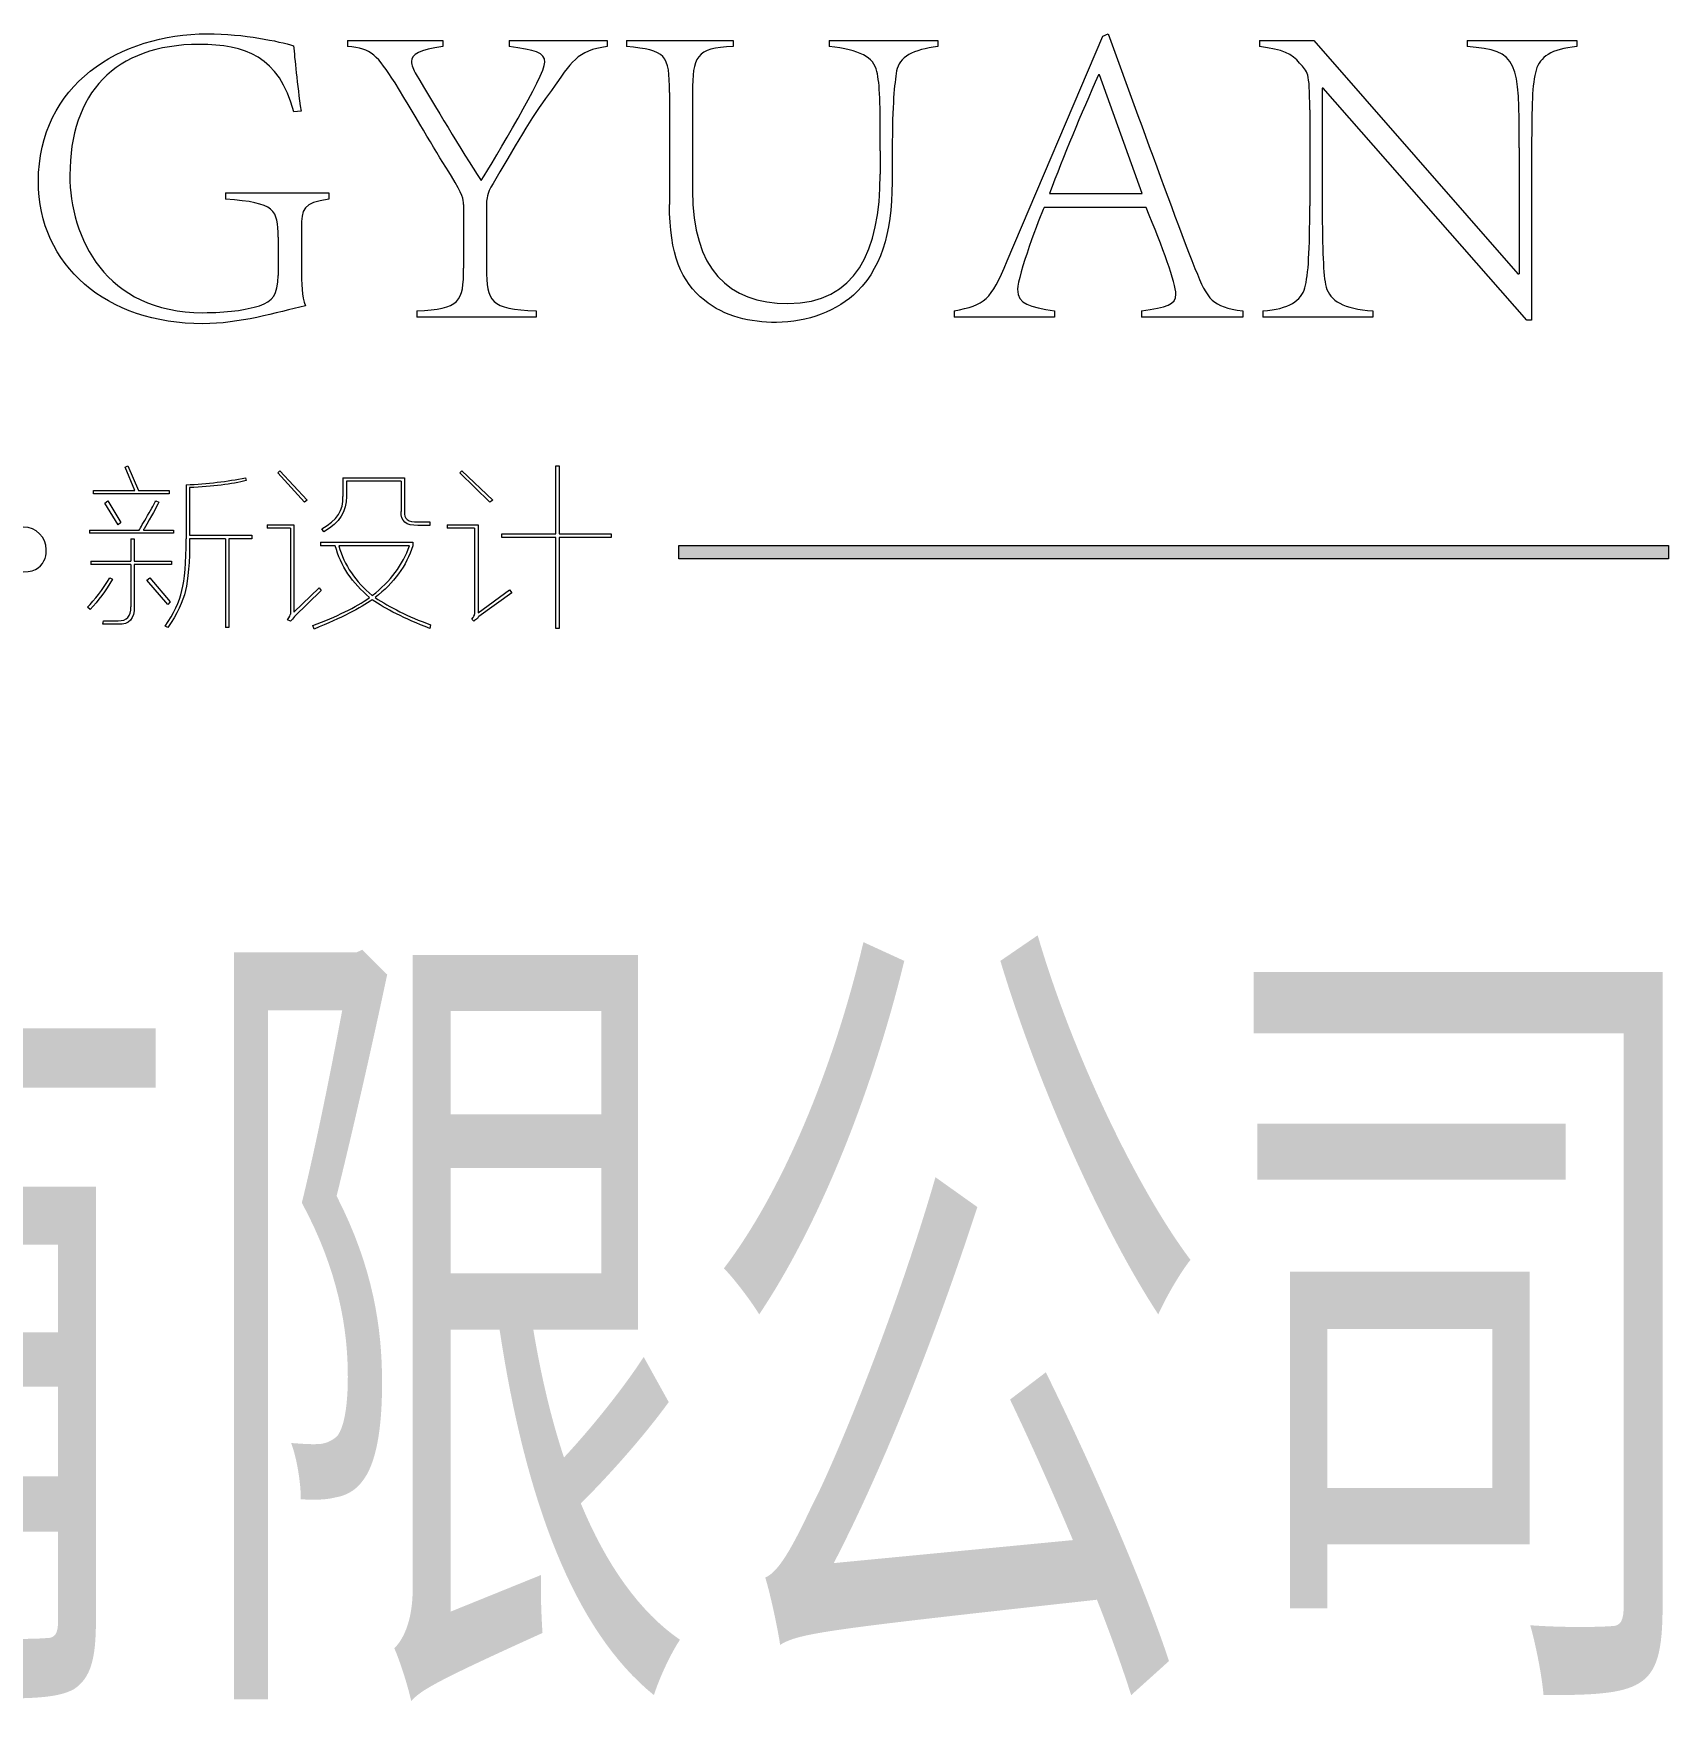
# Model space of a CAD drawing. Header units: inches. Extents: x -3733042 to -3643265, y 623859 to 997713.
# Drawn here: x -3651126 to -3649816, y 913333 to 914671 of the extents above; entities that cross this region are included whole.
import ezdxf

# ---------------------------------------------------------------- set-up
doc = ezdxf.new("R2010")
doc.units = ezdxf.units.IN
doc.header["$LTSCALE"] = 1000
doc.header["$MEASUREMENT"] = 0
doc.layers.get('0').update_dxf_attribs({"lineweight": 18})
doc.layers.add('图层 1', color=7, linetype='Continuous', lineweight=18)
doc.styles.add('-黑体', font='msyh.ttf', dxfattribs={"width": 0.7})

msp = doc.modelspace()

# ---------------------------------------------------------------- hatches: boundary and pattern name
msp.add_hatch(color=256).paths.add_polyline_path([(-3650608.8, 914260.4), (-3649816.2, 914260.4), (-3649816.2, 914249.7), (-3650608.8, 914249.7)], flags=0)

# ---------------------------------------------------------------- linework, layer by layer
for p, q in [((-3650874.3, 914664.9), (-3650874.3, 914659.9)), ((-3650797.8, 914664.9), (-3650797.8, 914659.9)), ((-3650744.8, 914664.9), (-3650744.8, 914659.9)), ((-3650666.2, 914664.9), (-3650666.2, 914659.9)), ((-3650650.7, 914664.9), (-3650650.7, 914659.9)), ((-3650565.4, 914664.9), (-3650565.4, 914659.9)), ((-3650488.5, 914664.9), (-3650488.5, 914659.9)), ((-3650401.5, 914664.9), (-3650401.5, 914659.9)), ((-3650143.9, 914664.9), (-3650143.9, 914659.9)), ((-3649977.6, 914664.9), (-3649977.6, 914659.9)), ((-3649889.8, 914664.9), (-3649889.8, 914659.9)), ((-3650093.7, 914626.7), (-3650093.7, 914532.5)), ((-3650616.3, 914623.1), (-3650616.3, 914533.6)), ((-3650597.9, 914623.1), (-3650597.9, 914544.6)), ((-3650103.6, 914609.3), (-3650103.6, 914532.5)), ((-3650447.5, 914576.4), (-3650447.5, 914557.7)), ((-3650437.9, 914576.4), (-3650437.9, 914559.4)), ((-3649935.8, 914578.9), (-3649935.8, 914478)), ((-3649925.9, 914578.9), (-3649925.9, 914440.9)), ((-3650971.9, 914542.8), (-3650971.9, 914537.8)), ((-3650889.1, 914542.8), (-3650889.1, 914537.8)), ((-3650781.2, 914533.6), (-3650781.2, 914482.6)), ((-3650762.8, 914536.1), (-3650762.8, 914482.6)), ((-3650929.8, 914507.4), (-3650929.8, 914476.6)), ((-3650911.1, 914514.5), (-3650911.1, 914482.6)), ((-3650818.7, 914448.3), (-3650818.7, 914443.3)), ((-3650723.2, 914448.3), (-3650723.2, 914443.3)), ((-3650388.4, 914448.3), (-3650388.4, 914443.3)), ((-3650308.1, 914448.3), (-3650308.1, 914443.3)), ((-3650238.4, 914448.3), (-3650238.4, 914443.3)), ((-3650157.3, 914448.3), (-3650157.3, 914443.3)), ((-3650141.1, 914448.3), (-3650141.1, 914443.3)), ((-3650053, 914448.3), (-3650053, 914443.3))]:
    msp.add_line(p, q)
at = {"lineweight": 9}
for p, q in [((-3651052.2, 914323.1), (-3651050, 914324.2)), ((-3651044.4, 914304.6), (-3651052.2, 914323.1)), ((-3651050, 914324.2), (-3651041.6, 914304.6)), ((-3650930, 914318.6), (-3650928.3, 914320.3)), ((-3650908.7, 914295.1), (-3650930, 914318.6)), ((-3650928.3, 914320.3), (-3650906.4, 914296.8)), ((-3650784.2, 914318.6), (-3650782.5, 914320.3)), ((-3650760.1, 914295.1), (-3650784.2, 914318.6)), ((-3650782.5, 914320.3), (-3650757.8, 914296.8)), ((-3650707.4, 914324.2), (-3650704.6, 914324.2)), ((-3650707.4, 914269.9), (-3650707.4, 914324.2)), ((-3650704.6, 914324.2), (-3650704.6, 914269.9)), ((-3651077.5, 914301.8), (-3651077.5, 914304.6)), ((-3651077.5, 914304.6), (-3651044.4, 914304.6)), ((-3651041.6, 914304.6), (-3651016.9, 914304.6)), ((-3651016.9, 914304.6), (-3651016.9, 914301.8)), ((-3651003.4, 914309.1), (-3651003.4, 914265.9)), ((-3651000.6, 914306.9), (-3651000.6, 914268.7)), ((-3650877.8, 914314.7), (-3650877.8, 914299.6)), ((-3650875, 914311.9), (-3650875, 914299.6)), ((-3650831.3, 914311.9), (-3650831.3, 914287.8)), ((-3650828.5, 914314.7), (-3650828.5, 914287.8)), ((-3651016.9, 914301.8), (-3651077.5, 914301.8)), ((-3651068.5, 914294.5), (-3651066.2, 914296.2)), ((-3651057.8, 914277.1), (-3651068.5, 914294.5)), ((-3651066.2, 914296.2), (-3651055.6, 914278.8)), ((-3650906.4, 914296.8), (-3650908.7, 914295.1)), ((-3650757.8, 914296.8), (-3650760.1, 914295.1)), ((-3651055.6, 914278.8), (-3651057.8, 914277.1)), ((-3650808.3, 914279.4), (-3650808.3, 914276.6)), ((-3651080.8, 914272.7), (-3651080.8, 914270.4)), ((-3651047.7, 914265.9), (-3651047.7, 914248)), ((-3651044.9, 914265.9), (-3651044.9, 914248)), ((-3651013.5, 914272.7), (-3651013.5, 914270.4)), ((-3650972, 914265.9), (-3650972, 914194.7)), ((-3650969.2, 914265.9), (-3650969.2, 914194.7)), ((-3650950.7, 914268.7), (-3650950.7, 914265.9)), ((-3650938.4, 914277.1), (-3650938.4, 914274.3)), ((-3650919.9, 914274.3), (-3650919.9, 914205.4)), ((-3650917.1, 914277.1), (-3650917.1, 914207)), ((-3650794.3, 914277.1), (-3650794.3, 914274.3)), ((-3650772.4, 914274.3), (-3650772.4, 914205.4)), ((-3650769.6, 914277.1), (-3650769.6, 914206.5)), ((-3650750.5, 914267), (-3650750.5, 914269.9)), ((-3650750.5, 914269.9), (-3650707.4, 914269.9)), ((-3650707.4, 914267), (-3650750.5, 914267)), ((-3650707.4, 914194.1), (-3650707.4, 914267)), ((-3650704.6, 914269.9), (-3650663.1, 914269.9)), ((-3650663.1, 914267), (-3650704.6, 914267)), ((-3650704.6, 914267), (-3650704.6, 914194.1)), ((-3650663.1, 914269.9), (-3650663.1, 914267)), ((-3650895.8, 914263.1), (-3650895.8, 914260.3)), ((-3650821.8, 914263.1), (-3650821.8, 914260.3)), ((-3651079.7, 914248), (-3651079.7, 914245.2)), ((-3651047.7, 914245.2), (-3651047.7, 914211.5)), ((-3651044.9, 914245.2), (-3651044.9, 914211.5)), ((-3651015.2, 914248), (-3651015.2, 914245.2)), ((-3651034.8, 914232.8), (-3651032.6, 914234.5)), ((-3651018, 914213.2), (-3651034.8, 914232.8)), ((-3651032.6, 914234.5), (-3651016.3, 914215.5)), ((-3651016.3, 914215.5), (-3651018, 914213.2)), ((-3650704.6, 914194.1), (-3650707.4, 914194.1))]:
    msp.add_line(p, q, dxfattribs=at)
at = {"lineweight": 0}
for p, q in [((-3650608.8, 914260.4), (-3649816.2, 914260.4)), ((-3650608.8, 914249.7), (-3650608.8, 914260.4)), ((-3649816.2, 914249.7), (-3650608.8, 914249.7))]:
    msp.add_line(p, q, dxfattribs=at)
for points, knots in [([(-3650907.9, 914452.5), (-3650930.9, 914446.9), (-3650961, 914438), (-3650990, 914438), (-3651067.2, 914438), (-3651121.7, 914484.7), (-3651121.7, 914552), (-3651121.7, 914629.5), (-3651056.2, 914670.2), (-3650986.5, 914670.2), (-3650956.4, 914670.2), (-3650929.5, 914664.2), (-3650917.4, 914660.6)], [0, 0, 0, 0, 134.821043, 134.821043, 134.821043, 269.642087, 269.642087, 269.642087, 404.46313, 404.46313, 404.46313, 539.284173, 539.284173, 539.284173, 539.284173]), ([(-3650917.1, 914607.6), (-3650928.8, 914652.2), (-3650956.4, 914661.7), (-3650992.8, 914661.7), (-3651060.8, 914661.7), (-3651096.5, 914622.4), (-3651096.5, 914556.9), (-3651096.5, 914507.4), (-3651068.2, 914446.9), (-3650990, 914446.9), (-3650971.2, 914446.9), (-3650955.3, 914449), (-3650944.7, 914452.5)], [0, 0, 0, 0, 119.39498, 119.39498, 119.39498, 238.78996, 238.78996, 238.78996, 358.18494, 358.18494, 358.18494, 477.57992, 477.57992, 477.57992, 477.57992]), ([(-3650797.8, 914659.9), (-3650816.6, 914657.5), (-3650823, 914653.9), (-3650823, 914647.9), (-3650823, 914645.1), (-3650821.6, 914641.5), (-3650819.1, 914637.6)], [0, 0, 0, 0, 20.217174, 20.217174, 20.217174, 40.434348, 40.434348, 40.434348, 40.434348]), ([(-3650767.1, 914552.7), (-3650756.4, 914570), (-3650716.1, 914636.6), (-3650716.1, 914647.6), (-3650716.1, 914655), (-3650724.2, 914657.5), (-3650744.8, 914659.9)], [0, 0, 0, 0, 70.333543, 70.333543, 70.333543, 140.667086, 140.667086, 140.667086, 140.667086]), ([(-3650597.9, 914544.6), (-3650597.9, 914481.9), (-3650569.2, 914454.3), (-3650521.5, 914454.3), (-3650467, 914454.3), (-3650447.8, 914496.1), (-3650447.5, 914557.7)], [0, 0, 0, 0, 136.170621, 136.170621, 136.170621, 272.341242, 272.341242, 272.341242, 272.341242]), ([(-3650316.2, 914531.1), (-3650319.8, 914524.4), (-3650337.5, 914476.6), (-3650337.5, 914465.6), (-3650337.5, 914453.6), (-3650327.9, 914451.5), (-3650308.1, 914448.3)], [0, 0, 0, 0, 52.844456, 52.844456, 52.844456, 105.688912, 105.688912, 105.688912, 105.688912]), ([(-3650238.4, 914448.3), (-3650218.2, 914451.1), (-3650210.8, 914453.3), (-3650210.8, 914461.7), (-3650210.8, 914470.9), (-3650221.4, 914498.6), (-3650234.5, 914531.1)], [0, 0, 0, 0, 53.039687, 53.039687, 53.039687, 106.079374, 106.079374, 106.079374, 106.079374]), ([(-3650465.9, 914463.9), (-3650481.5, 914448.3), (-3650505.9, 914439.1), (-3650530.7, 914439.1), (-3650551.6, 914439.1), (-3650572.1, 914443.7), (-3650588.4, 914456.8)], [0, 0, 0, 0, 65.929363, 65.929363, 65.929363, 131.858727, 131.858727, 131.858727, 131.858727])]:
    msp.add_open_spline(points, degree=3, knots=knots)
for points in [[(-3650346, 914488.3), (-3650346, 914488.3), (-3650269.2, 914668.4), (-3650269.2, 914668.4)], [(-3650269.2, 914668.4), (-3650269.2, 914668.4), (-3650264.9, 914670.2), (-3650264.9, 914670.2)], [(-3650264.9, 914670.2), (-3650264.9, 914670.2), (-3650241.2, 914604.7), (-3650241.2, 914604.7)], [(-3650100.4, 914664.9), (-3650100.4, 914664.9), (-3649936.9, 914478), (-3649936.9, 914478)], [(-3650917.4, 914660.6), (-3650916.4, 914650.4), (-3650914.6, 914630.2), (-3650911.4, 914608.3)], [(-3650874.3, 914664.9), (-3650874.3, 914664.9), (-3650797.8, 914664.9), (-3650797.8, 914664.9)], [(-3650836.1, 914630.9), (-3650850.2, 914652.5), (-3650854.5, 914658.9), (-3650874.3, 914659.9)], [(-3650744.8, 914664.9), (-3650744.8, 914664.9), (-3650666.2, 914664.9), (-3650666.2, 914664.9)], [(-3650666.2, 914659.9), (-3650690.6, 914657.1), (-3650694.9, 914647.2), (-3650710.8, 914624.9)], [(-3650650.7, 914664.9), (-3650650.7, 914664.9), (-3650565.4, 914664.9), (-3650565.4, 914664.9)], [(-3650616.3, 914623.1), (-3650616.3, 914653.6), (-3650619.2, 914657.1), (-3650650.7, 914659.9)], [(-3650565.4, 914659.9), (-3650595.4, 914659.2), (-3650597.9, 914651.4), (-3650597.9, 914623.1)], [(-3650488.5, 914664.9), (-3650488.5, 914664.9), (-3650401.5, 914664.9), (-3650401.5, 914664.9)], [(-3650450.3, 914640.1), (-3650452.8, 914651.4), (-3650463.8, 914657.5), (-3650488.5, 914659.9)], [(-3650401.5, 914659.9), (-3650421, 914657.8), (-3650432.6, 914651.4), (-3650434.4, 914640.5)], [(-3650143.9, 914664.9), (-3650143.9, 914664.9), (-3650100.4, 914664.9), (-3650100.4, 914664.9)], [(-3650111.7, 914646.8), (-3650117.7, 914653.9), (-3650125.1, 914657.8), (-3650143.9, 914659.9)], [(-3649977.6, 914664.9), (-3649977.6, 914664.9), (-3649889.8, 914664.9), (-3649889.8, 914664.9)], [(-3649935.8, 914578.9), (-3649935.8, 914647.9), (-3649936.1, 914657.1), (-3649977.6, 914659.9)], [(-3649889.8, 914659.9), (-3649910.3, 914658.2), (-3649919.2, 914651.4), (-3649922.3, 914641.2)], [(-3650447.5, 914576.4), (-3650447.5, 914615), (-3650447.8, 914629.5), (-3650450.3, 914640.1)], [(-3650434.4, 914640.5), (-3650436.2, 914629.5), (-3650437.9, 914615.3), (-3650437.9, 914576.4)], [(-3650103.6, 914609.3), (-3650103.6, 914640.8), (-3650105.3, 914639.1), (-3650111.7, 914646.8)], [(-3649922.3, 914641.2), (-3649925.5, 914630.2), (-3649925.9, 914612.2), (-3649925.9, 914578.9)], [(-3650790.8, 914556.2), (-3650802.8, 914574.3), (-3650816.3, 914598.7), (-3650836.1, 914630.9)], [(-3650819.1, 914637.6), (-3650803.9, 914612.2), (-3650783.7, 914577.8), (-3650767.1, 914552.7)], [(-3650272.7, 914637.3), (-3650286.9, 914605.8), (-3650300.7, 914572.2), (-3650312, 914542.4)], [(-3650272, 914637.3), (-3650272, 914637.3), (-3650272.7, 914637.3), (-3650272.7, 914637.3)], [(-3650237.7, 914542.4), (-3650237.7, 914542.4), (-3650272, 914637.3), (-3650272, 914637.3)], [(-3649929.8, 914440.9), (-3649929.8, 914440.9), (-3650092.9, 914626.7), (-3650092.9, 914626.7)], [(-3650092.9, 914626.7), (-3650092.9, 914626.7), (-3650093.7, 914626.7), (-3650093.7, 914626.7)], [(-3650710.8, 914624.9), (-3650723.5, 914608.3), (-3650738, 914584.2), (-3650755.4, 914554.1)], [(-3650911.4, 914608.3), (-3650911.4, 914608.3), (-3650917.1, 914607.6), (-3650917.1, 914607.6)], [(-3650241.2, 914604.7), (-3650224.9, 914560.5), (-3650209, 914516.2), (-3650195.5, 914482.3)], [(-3650437.9, 914559.4), (-3650437.9, 914515.2), (-3650444, 914486.5), (-3650465.9, 914463.9)], [(-3650781.2, 914533.6), (-3650781.2, 914537.5), (-3650781.9, 914541.4), (-3650790.8, 914556.2)], [(-3650755.4, 914554.1), (-3650762.1, 914543.5), (-3650762.5, 914539.6), (-3650762.8, 914536.1)], [(-3650971.9, 914542.8), (-3650971.9, 914542.8), (-3650889.1, 914542.8), (-3650889.1, 914542.8)], [(-3650929.8, 914507.4), (-3650929.8, 914529), (-3650931.6, 914535), (-3650971.9, 914537.8)], [(-3650889.1, 914537.8), (-3650910, 914534.7), (-3650911.1, 914530), (-3650911.1, 914514.5)], [(-3650588.4, 914456.8), (-3650606.8, 914471.6), (-3650616.3, 914493.6), (-3650616.3, 914533.6)], [(-3650312, 914542.4), (-3650312, 914542.4), (-3650237.7, 914542.4), (-3650237.7, 914542.4)], [(-3650107.5, 914466.7), (-3650104.6, 914477.3), (-3650103.6, 914496.8), (-3650103.6, 914532.5)], [(-3650093.7, 914532.5), (-3650093.3, 914496.8), (-3650092.9, 914477.3), (-3650090.5, 914467.4)], [(-3650234.5, 914531.1), (-3650234.5, 914531.1), (-3650316.2, 914531.1), (-3650316.2, 914531.1)], [(-3650911.1, 914482.6), (-3650911.1, 914470.2), (-3650910.7, 914459.6), (-3650907.9, 914452.5)], [(-3650818.7, 914448.3), (-3650784.1, 914449.7), (-3650781.2, 914455.7), (-3650781.2, 914482.6)], [(-3650762.8, 914482.6), (-3650762.8, 914455.7), (-3650760, 914449.7), (-3650723.2, 914448.3)], [(-3650388.4, 914448.3), (-3650363.7, 914453.3), (-3650359.1, 914456.4), (-3650346, 914488.3)], [(-3650195.5, 914482.3), (-3650184.9, 914456.1), (-3650182.1, 914452.2), (-3650157.3, 914448.3)], [(-3650944.7, 914452.5), (-3650934.1, 914456.1), (-3650929.8, 914461), (-3650929.8, 914476.6)], [(-3650141.1, 914448.3), (-3650120.2, 914449.7), (-3650110.3, 914456.8), (-3650107.5, 914466.7)], [(-3650090.5, 914467.4), (-3650087.3, 914456.4), (-3650076.7, 914450.1), (-3650053, 914448.3)], [(-3649936.9, 914478), (-3649936.9, 914478), (-3649935.8, 914478), (-3649935.8, 914478)], [(-3650723.2, 914443.3), (-3650723.2, 914443.3), (-3650818.7, 914443.3), (-3650818.7, 914443.3)], [(-3650308.1, 914443.3), (-3650308.1, 914443.3), (-3650388.4, 914443.3), (-3650388.4, 914443.3)], [(-3650157.3, 914443.3), (-3650157.3, 914443.3), (-3650238.4, 914443.3), (-3650238.4, 914443.3)], [(-3650053, 914443.3), (-3650053, 914443.3), (-3650141.1, 914443.3), (-3650141.1, 914443.3)], [(-3649925.9, 914440.9), (-3649925.9, 914440.9), (-3649929.8, 914440.9), (-3649929.8, 914440.9)]]:
    msp.add_open_spline(points, degree=3)
at = {"lineweight": 9}
for points in [[(-3651003.4, 914309.1), (-3650986.2, 914309.9), (-3650970.4, 914311.7), (-3650955.8, 914314.7)], [(-3650955.2, 914312.5), (-3650966.8, 914309.5), (-3650982, 914307.6), (-3651000.6, 914306.9)], [(-3650955.8, 914314.7), (-3650955.8, 914314.7), (-3650955.2, 914312.5), (-3650955.2, 914312.5)], [(-3650877.8, 914314.7), (-3650877.8, 914314.7), (-3650828.5, 914314.7), (-3650828.5, 914314.7)], [(-3650831.3, 914311.9), (-3650831.3, 914311.9), (-3650875, 914311.9), (-3650875, 914311.9)], [(-3651025.3, 914295.1), (-3651027.2, 914291.3), (-3651031.1, 914284.2), (-3651037.1, 914273.8)], [(-3651034.3, 914284.4), (-3651030.9, 914290.4), (-3651028.7, 914294.3), (-3651027.6, 914296.2)], [(-3651027.6, 914296.2), (-3651027.6, 914296.2), (-3651025.3, 914295.1), (-3651025.3, 914295.1)], [(-3650894.7, 914273.8), (-3650882.7, 914280.5), (-3650877.1, 914289.1), (-3650877.8, 914299.6)], [(-3650875, 914299.6), (-3650874.7, 914288), (-3650880.6, 914278.6), (-3650893, 914271.5)], [(-3651041, 914272.7), (-3651039.9, 914274.9), (-3651037.6, 914278.8), (-3651034.3, 914284.4)], [(-3650817.8, 914276.6), (-3650827.2, 914276.2), (-3650831.7, 914279.9), (-3650831.3, 914287.8)], [(-3650828.5, 914287.8), (-3650829.2, 914281.8), (-3650825.7, 914279), (-3650817.8, 914279.4)], [(-3650817.8, 914279.4), (-3650817.8, 914279.4), (-3650808.3, 914279.4), (-3650808.3, 914279.4)], [(-3651013.5, 914270.4), (-3651013.5, 914270.4), (-3651080.8, 914270.4), (-3651080.8, 914270.4)], [(-3651080.8, 914272.7), (-3651080.8, 914272.7), (-3651041, 914272.7), (-3651041, 914272.7)], [(-3651047.7, 914265.9), (-3651047.7, 914265.9), (-3651044.9, 914265.9), (-3651044.9, 914265.9)], [(-3651037.6, 914272.7), (-3651037.6, 914272.7), (-3651013.5, 914272.7), (-3651013.5, 914272.7)], [(-3651037.1, 914273.8), (-3651037.5, 914273.4), (-3651037.6, 914273), (-3651037.6, 914272.7)], [(-3651006.8, 914224.4), (-3651004.6, 914233), (-3651003.4, 914246.9), (-3651003.4, 914265.9)], [(-3651000.6, 914265.9), (-3651000.6, 914247.2), (-3651001.8, 914233.4), (-3651004, 914224.4)], [(-3651000.6, 914268.7), (-3651000.6, 914268.7), (-3650950.7, 914268.7), (-3650950.7, 914268.7)], [(-3650972, 914265.9), (-3650972, 914265.9), (-3651000.6, 914265.9), (-3651000.6, 914265.9)], [(-3650950.7, 914265.9), (-3650950.7, 914265.9), (-3650969.2, 914265.9), (-3650969.2, 914265.9)], [(-3650938.4, 914277.1), (-3650938.4, 914277.1), (-3650917.1, 914277.1), (-3650917.1, 914277.1)], [(-3650919.9, 914274.3), (-3650919.9, 914274.3), (-3650938.4, 914274.3), (-3650938.4, 914274.3)], [(-3650893, 914271.5), (-3650893, 914271.5), (-3650894.7, 914273.8), (-3650894.7, 914273.8)], [(-3650808.3, 914276.6), (-3650808.3, 914276.6), (-3650817.8, 914276.6), (-3650817.8, 914276.6)], [(-3650794.3, 914277.1), (-3650794.3, 914277.1), (-3650769.6, 914277.1), (-3650769.6, 914277.1)], [(-3650772.4, 914274.3), (-3650772.4, 914274.3), (-3650794.3, 914274.3), (-3650794.3, 914274.3)], [(-3650895.8, 914263.1), (-3650895.8, 914263.1), (-3650821.8, 914263.1), (-3650821.8, 914263.1)], [(-3650884, 914260.3), (-3650884, 914260.3), (-3650895.8, 914260.3), (-3650895.8, 914260.3)], [(-3650856.5, 914218.8), (-3650870.4, 914230.4), (-3650879.5, 914244.2), (-3650884, 914260.3)], [(-3650824.6, 914260.3), (-3650824.6, 914260.3), (-3650881.2, 914260.3), (-3650881.2, 914260.3)], [(-3650881.2, 914260.3), (-3650876.7, 914244.6), (-3650867.7, 914231.4), (-3650854.3, 914220.5)], [(-3650854.3, 914220.5), (-3650839.7, 914231.7), (-3650829.8, 914245), (-3650824.6, 914260.3)], [(-3650821.8, 914260.3), (-3650827, 914244.2), (-3650837.1, 914230.4), (-3650852, 914218.8)], [(-3651079.7, 914248), (-3651079.7, 914248), (-3651047.7, 914248), (-3651047.7, 914248)], [(-3651047.7, 914245.2), (-3651047.7, 914245.2), (-3651079.7, 914245.2), (-3651079.7, 914245.2)], [(-3651044.9, 914248), (-3651044.9, 914248), (-3651015.2, 914248), (-3651015.2, 914248)], [(-3651015.2, 914245.2), (-3651015.2, 914245.2), (-3651044.9, 914245.2), (-3651044.9, 914245.2)], [(-3651082.5, 914211), (-3651076.5, 914217), (-3651070.5, 914224.8), (-3651064.6, 914234.5)], [(-3651062.3, 914233.4), (-3651067.9, 914224.1), (-3651073.9, 914216), (-3651080.3, 914209.3)], [(-3651064.6, 914234.5), (-3651064.6, 914234.5), (-3651062.3, 914233.4), (-3651062.3, 914233.4)], [(-3651020.3, 914195.8), (-3651013.2, 914205.9), (-3651008.7, 914215.5), (-3651006.8, 914224.4)], [(-3651004, 914224.4), (-3651005.9, 914215.5), (-3651010.5, 914205.6), (-3651018, 914194.7)], [(-3650917.1, 914207), (-3650917.1, 914207), (-3650896.9, 914226.7), (-3650896.9, 914226.7)], [(-3650895.2, 914224.4), (-3650895.2, 914224.4), (-3650916.5, 914203.7), (-3650916.5, 914203.7)], [(-3650896.9, 914226.7), (-3650896.9, 914226.7), (-3650895.2, 914224.4), (-3650895.2, 914224.4)], [(-3650769.6, 914206.5), (-3650769.6, 914206.5), (-3650744.4, 914225), (-3650744.4, 914225)], [(-3650744.4, 914225), (-3650744.4, 914225), (-3650742.7, 914222.7), (-3650742.7, 914222.7)], [(-3651080.3, 914209.3), (-3651080.3, 914209.3), (-3651082.5, 914211), (-3651082.5, 914211)], [(-3651044.9, 914211.5), (-3651044.6, 914201.8), (-3651048.9, 914197.1), (-3651057.8, 914197.5)], [(-3651057.8, 914200.3), (-3651050.7, 914200), (-3651047.4, 914203.7), (-3651047.7, 914211.5)], [(-3650901.9, 914196.4), (-3650882.9, 914203.5), (-3650867.7, 914211), (-3650856.5, 914218.8)], [(-3650854.3, 914217.1), (-3650863.6, 914210.4), (-3650879.1, 914202.6), (-3650900.8, 914193.6)], [(-3650808.3, 914194.1), (-3650828.5, 914202), (-3650843.8, 914209.6), (-3650854.3, 914217.1)], [(-3650852, 914218.8), (-3650840.4, 914211), (-3650825.7, 914203.7), (-3650807.7, 914197)], [(-3650742.7, 914222.7), (-3650742.7, 914222.7), (-3650769, 914203.7), (-3650769, 914203.7)], [(-3651070.2, 914197.5), (-3651070.2, 914197.5), (-3651069.6, 914200.3), (-3651069.6, 914200.3)], [(-3651057.8, 914197.5), (-3651061.9, 914197.5), (-3651066.1, 914197.5), (-3651070.2, 914197.5)], [(-3651069.6, 914200.3), (-3651065.5, 914200.3), (-3651061.6, 914200.3), (-3651057.8, 914200.3)], [(-3650922.1, 914200.9), (-3650920.6, 914203.5), (-3650919.9, 914205), (-3650919.9, 914205.4)], [(-3650919.9, 914199.8), (-3650919.9, 914199.8), (-3650922.1, 914200.9), (-3650922.1, 914200.9)], [(-3650916.5, 914203.7), (-3650917.6, 914202.2), (-3650918.8, 914200.9), (-3650919.9, 914199.8)], [(-3650773, 914199.8), (-3650773, 914199.8), (-3650774.6, 914201.5), (-3650774.6, 914201.5)], [(-3650774.6, 914201.5), (-3650773.2, 914203.3), (-3650772.4, 914204.6), (-3650772.4, 914205.4)], [(-3650770.2, 914202), (-3650771.3, 914201.2), (-3650772.2, 914200.5), (-3650773, 914199.8)], [(-3650769, 914203.7), (-3650769.4, 914203.3), (-3650769.8, 914202.8), (-3650770.2, 914202)], [(-3651018, 914194.7), (-3651018, 914194.7), (-3651020.3, 914195.8), (-3651020.3, 914195.8)], [(-3650969.2, 914194.7), (-3650969.2, 914194.7), (-3650972, 914194.7), (-3650972, 914194.7)], [(-3650900.8, 914193.6), (-3650900.8, 914193.6), (-3650901.9, 914196.4), (-3650901.9, 914196.4)], [(-3650807.7, 914197), (-3650807.7, 914197), (-3650808.3, 914194.1), (-3650808.3, 914194.1)]]:
    msp.add_open_spline(points, degree=3, dxfattribs=at)
msp.add_open_spline([(-3651115.5, 914257.2), (-3651115.5, 914257.2), (-3651115.5, 914257.2), (-3651115.5, 914257.2), (-3651115.5, 914257.2), (-3651115.5, 914257.2), (-3651115.5, 914247.3), (-3651123.5, 914239.3), (-3651133.4, 914239.3), (-3651143.3, 914239.3), (-3651151.4, 914247.3), (-3651151.4, 914257.2), (-3651151.4, 914267.1), (-3651143.3, 914275.2), (-3651133.4, 914275.2), (-3651123.5, 914275.2), (-3651115.5, 914267.1), (-3651115.5, 914257.2)], degree=3, knots=[0, 0, 0, 0, 0.866475, 1.73295, 3.4659, 6.931801, 13.863602, 27.727203, 27.727203, 27.727203, 55.454406, 55.454406, 55.454406, 83.181609, 83.181609, 83.181609, 110.908812, 110.908812, 110.908812, 110.908812], dxfattribs=at)
at = {"layer": '图层 1', "lineweight": 0}
msp.add_line((-3649816.2, 914260.4), (-3649816.2, 914249.7), dxfattribs=at)

# ---------------------------------------------------------------- texts
at = {"style": '-黑体', "width": 0.6}
msp.add_text('工程设计有限公司', height=500, dxfattribs=at).set_placement((-3653048.8, 913389.8))

doc.saveas('drawing.dxf')
